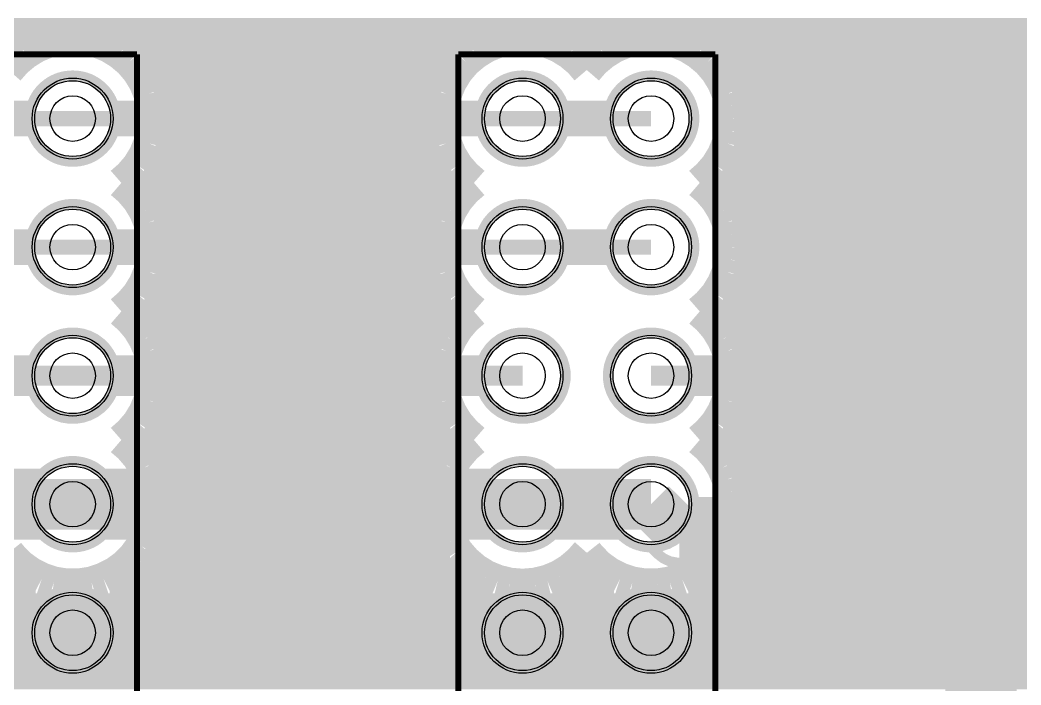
# Model space of a CAD drawing. Extents: x 0 to 3.94, y 0 to 3.94.
# Drawn here: x 2.281 to 3.059, y 2.397 to 2.915 of the extents above; entities that cross this region are included whole.
import ezdxf

# ---------------------------------------------------------------- set-up
doc = ezdxf.new("R2010")
doc.units = 0
for name, color, linetype in [('Bottom', 10, 'CONTINUOUS'), ('Bottom_Mask', 15, 'CONTINUOUS'), ('Drill_Bottom', 12, 'CONTINUOUS'), ('Drill_Top', 11, 'CONTINUOUS'), ('Edge_Bottom', 23, 'CONTINUOUS'), ('Edge_Top', 22, 'CONTINUOUS'), ('Top', 9, 'CONTINUOUS'), ('Top_Mask', 6, 'CONTINUOUS'), ('Top_Silk', 3, 'CONTINUOUS')]:
    doc.layers.add(name, color=color, linetype=linetype)

msp = doc.modelspace()

# ---------------------------------------------------------------- linework, layer by layer
at = {"layer": 'Bottom', "linetype": 'CONTINUOUS', "const_width": 0.025}
for points in [[(0.041, 2.9038), (3.896, 2.9038)], [(2.3118, 2.8998), (2.3216, 2.9006)], [(2.3216, 2.9006), (2.3315, 2.8998)], [(2.6618, 2.8998), (2.6716, 2.9006)], [(2.6716, 2.9006), (2.6815, 2.8998)], [(2.7618, 2.8998), (2.7716, 2.9006)], [(2.7716, 2.9006), (2.7815, 2.8998)], [(2.2848, 2.8886), (2.2932, 2.8938)], [(2.2932, 2.8938), (2.3023, 2.8976)], [(2.3023, 2.8976), (2.3118, 2.8998)], [(2.3315, 2.8998), (2.341, 2.8976)], [(2.341, 2.8976), (2.3501, 2.8938)], [(2.3501, 2.8938), (2.3585, 2.8886)], [(2.6348, 2.8886), (2.6432, 2.8938)], [(2.6432, 2.8938), (2.6523, 2.8976)], [(2.6523, 2.8976), (2.6618, 2.8998)], [(2.6815, 2.8998), (2.691, 2.8976)], [(2.691, 2.8976), (2.7001, 2.8938)], [(2.7001, 2.8938), (2.7085, 2.8886)], [(2.7348, 2.8886), (2.7432, 2.8938)], [(2.7432, 2.8938), (2.7523, 2.8976)], [(2.7523, 2.8976), (2.7618, 2.8998)], [(2.7815, 2.8998), (2.791, 2.8976)], [(2.791, 2.8976), (2.8001, 2.8938)], [(2.8001, 2.8938), (2.8085, 2.8886)], [(2.2773, 2.8823), (2.2848, 2.8886)], [(2.3585, 2.8886), (2.366, 2.8823)], [(2.6273, 2.8823), (2.6348, 2.8886)], [(2.7085, 2.8886), (2.716, 2.8823)], [(2.7273, 2.8823), (2.7348, 2.8886)], [(2.8085, 2.8886), (2.816, 2.8823)], [(2.266, 2.8823), (2.2716, 2.8757)], [(2.2716, 2.8757), (2.2773, 2.8823)], [(2.366, 2.8823), (2.3724, 2.8748)], [(2.3716, 2.8789), (2.6217, 2.8789)], [(2.6209, 2.8748), (2.6273, 2.8823)], [(2.716, 2.8823), (2.7216, 2.8757)], [(2.7216, 2.8757), (2.7273, 2.8823)], [(2.816, 2.8823), (2.8224, 2.8748)], [(2.8216, 2.8789), (3.896, 2.8789)], [(2.3724, 2.8748), (2.3775, 2.8664)], [(2.6158, 2.8664), (2.6209, 2.8748)], [(2.8224, 2.8748), (2.8275, 2.8664)], [(2.3775, 2.8664), (2.3813, 2.8573)], [(2.612, 2.8573), (2.6158, 2.8664)], [(2.8275, 2.8664), (2.8313, 2.8573)], [(2.3813, 2.8573), (2.3836, 2.8477)], [(2.3847, 2.854), (2.6085, 2.854)], [(2.6097, 2.8477), (2.612, 2.8573)], [(2.8313, 2.8573), (2.8336, 2.8477)], [(2.8347, 2.854), (3.896, 2.854)], [(2.3836, 2.8477), (2.3844, 2.8379)], [(2.6089, 2.8379), (2.6097, 2.8477)], [(2.8336, 2.8477), (2.8344, 2.8379)], [(2.3844, 2.8379), (2.3836, 2.8281)], [(2.6097, 2.8281), (2.6089, 2.8379)], [(2.8344, 2.8379), (2.8336, 2.8281)], [(2.3836, 2.8281), (2.3813, 2.8185)], [(2.3862, 2.8292), (2.607, 2.8292)], [(2.612, 2.8185), (2.6097, 2.8281)], [(2.8336, 2.8281), (2.8313, 2.8185)], [(2.8362, 2.8292), (3.896, 2.8292)], [(2.3813, 2.8185), (2.3775, 2.8094)], [(2.6158, 2.8094), (2.612, 2.8185)], [(2.8313, 2.8185), (2.8275, 2.8094)], [(2.3775, 2.8094), (2.3724, 2.801)], [(2.6209, 2.801), (2.6158, 2.8094)], [(2.8275, 2.8094), (2.8224, 2.801)], [(2.3724, 2.801), (2.366, 2.7936)], [(2.3771, 2.8043), (2.6162, 2.8043)], [(2.6273, 2.7936), (2.6209, 2.801)], [(2.8224, 2.801), (2.816, 2.7936)], [(2.8271, 2.8043), (3.896, 2.8043)], [(2.366, 2.7936), (2.3595, 2.7879)], [(2.6338, 2.7879), (2.6273, 2.7936)], [(2.816, 2.7936), (2.8095, 2.7879)], [(2.3595, 2.7879), (2.366, 2.7823)], [(2.6273, 2.7823), (2.6338, 2.7879)], [(2.8095, 2.7879), (2.816, 2.7823)], [(2.366, 2.7823), (2.3724, 2.7748)], [(2.3711, 2.7794), (2.6221, 2.7794)], [(2.6209, 2.7748), (2.6273, 2.7823)], [(2.816, 2.7823), (2.8224, 2.7748)], [(2.8211, 2.7794), (3.896, 2.7794)], [(2.3724, 2.7748), (2.3775, 2.7664)], [(2.6158, 2.7664), (2.6209, 2.7748)], [(2.8224, 2.7748), (2.8275, 2.7664)], [(2.3775, 2.7664), (2.3813, 2.7573)], [(2.612, 2.7573), (2.6158, 2.7664)], [(2.8275, 2.7664), (2.8313, 2.7573)], [(2.3813, 2.7573), (2.3836, 2.7477)], [(2.3846, 2.7546), (2.6087, 2.7546)], [(2.6097, 2.7477), (2.612, 2.7573)], [(2.8313, 2.7573), (2.8336, 2.7477)], [(2.8346, 2.7546), (3.896, 2.7546)], [(2.3836, 2.7477), (2.3844, 2.7379)], [(2.6089, 2.7379), (2.6097, 2.7477)], [(2.8336, 2.7477), (2.8344, 2.7379)], [(2.3844, 2.7379), (2.3836, 2.7281)], [(2.6097, 2.7281), (2.6089, 2.7379)], [(2.8344, 2.7379), (2.8336, 2.7281)], [(2.3863, 2.7297), (2.607, 2.7297)], [(2.8363, 2.7297), (3.896, 2.7297)], [(2.3836, 2.7281), (2.3813, 2.7185)], [(2.612, 2.7185), (2.6097, 2.7281)], [(2.8336, 2.7281), (2.8313, 2.7185)], [(2.3813, 2.7185), (2.3775, 2.7094)], [(2.6158, 2.7094), (2.612, 2.7185)], [(2.8313, 2.7185), (2.8275, 2.7094)], [(2.3775, 2.7094), (2.3724, 2.701)], [(2.6209, 2.701), (2.6158, 2.7094)], [(2.8275, 2.7094), (2.8224, 2.701)], [(2.3724, 2.701), (2.366, 2.6936)], [(2.3774, 2.7048), (2.6159, 2.7048)], [(2.6273, 2.6936), (2.6209, 2.701)], [(2.8224, 2.701), (2.816, 2.6936)], [(2.8274, 2.7048), (3.896, 2.7048)], [(2.366, 2.6936), (2.3595, 2.6879)], [(2.6338, 2.6879), (2.6273, 2.6936)], [(2.816, 2.6936), (2.8095, 2.6879)], [(2.3595, 2.6879), (2.366, 2.6823)], [(2.366, 2.6823), (2.3724, 2.6748)], [(2.6209, 2.6748), (2.6273, 2.6823)], [(2.6273, 2.6823), (2.6338, 2.6879)], [(2.8095, 2.6879), (2.816, 2.6823)], [(2.816, 2.6823), (2.8224, 2.6748)], [(2.3707, 2.68), (2.6226, 2.68)], [(2.3724, 2.6748), (2.3775, 2.6664)], [(2.6158, 2.6664), (2.6209, 2.6748)], [(2.8207, 2.68), (3.896, 2.68)], [(2.8224, 2.6748), (2.8275, 2.6664)], [(2.3775, 2.6664), (2.3813, 2.6573)], [(2.612, 2.6573), (2.6158, 2.6664)], [(2.8275, 2.6664), (2.8313, 2.6573)], [(2.3813, 2.6573), (2.3836, 2.6477)], [(2.3845, 2.6551), (2.6088, 2.6551)], [(2.6097, 2.6477), (2.612, 2.6573)], [(2.8313, 2.6573), (2.8336, 2.6477)], [(2.8344, 2.6551), (3.896, 2.6551)], [(2.3836, 2.6477), (2.3844, 2.6379)], [(2.6089, 2.6379), (2.6097, 2.6477)], [(2.8336, 2.6477), (2.8344, 2.6379)], [(2.3844, 2.6379), (2.3836, 2.6281)], [(2.6097, 2.6281), (2.6089, 2.6379)], [(2.8344, 2.6379), (2.8336, 2.6281)], [(2.3836, 2.6281), (2.3813, 2.6185)], [(2.3864, 2.6302), (2.6069, 2.6302)], [(2.612, 2.6185), (2.6097, 2.6281)], [(2.8336, 2.6281), (2.8313, 2.6185)], [(2.8364, 2.6302), (3.896, 2.6302)], [(2.3813, 2.6185), (2.3775, 2.6094)], [(2.6158, 2.6094), (2.612, 2.6185)], [(2.8313, 2.6185), (2.8275, 2.6094)], [(2.3775, 2.6094), (2.3724, 2.601)], [(2.3777, 2.6053), (2.6155, 2.6053)], [(2.6209, 2.601), (2.6158, 2.6094)], [(2.8275, 2.6094), (2.8224, 2.601)], [(2.8277, 2.6053), (3.896, 2.6053)], [(2.3724, 2.601), (2.366, 2.5936)], [(2.6273, 2.5936), (2.6209, 2.601)], [(2.8224, 2.601), (2.816, 2.5936)], [(2.366, 2.5936), (2.3595, 2.5879)], [(2.6338, 2.5879), (2.6273, 2.5936)], [(2.816, 2.5936), (2.8095, 2.5879)], [(2.3595, 2.5879), (2.366, 2.5823)], [(2.366, 2.5823), (2.3724, 2.5748)], [(2.6209, 2.5748), (2.6273, 2.5823)], [(2.6273, 2.5823), (2.6338, 2.5879)], [(2.8095, 2.5879), (2.816, 2.5823)], [(2.816, 2.5823), (2.8224, 2.5748)], [(2.3702, 2.5805), (2.6231, 2.5805)], [(2.3724, 2.5748), (2.3775, 2.5664)], [(2.6158, 2.5664), (2.6209, 2.5748)], [(2.8202, 2.5805), (3.6701, 2.5805)], [(2.8224, 2.5748), (2.8275, 2.5664)], [(2.3775, 2.5664), (2.3813, 2.5573)], [(2.612, 2.5573), (2.6158, 2.5664)], [(2.8275, 2.5664), (2.8313, 2.5573)], [(2.3813, 2.5573), (2.3836, 2.5477)], [(2.3843, 2.5556), (2.609, 2.5556)], [(2.6097, 2.5477), (2.612, 2.5573)], [(2.8313, 2.5573), (2.8336, 2.5477)], [(2.8343, 2.5556), (3.644, 2.5556)], [(2.3836, 2.5477), (2.3844, 2.5379)], [(2.6089, 2.5379), (2.6097, 2.5477)], [(2.8336, 2.5477), (2.8344, 2.5379)], [(2.3844, 2.5379), (2.3842, 2.533)], [(2.6097, 2.5281), (2.6089, 2.5379)], [(2.8344, 2.5379), (2.8342, 2.533)], [(2.3842, 2.533), (2.3826, 2.5233)], [(2.3864, 2.5307), (2.6069, 2.5307)], [(2.612, 2.5185), (2.6097, 2.5281)], [(2.8342, 2.533), (2.8326, 2.5233)], [(2.8365, 2.5307), (3.6316, 2.5307)], [(2.3826, 2.5233), (2.3796, 2.5139)], [(2.8326, 2.5233), (2.8296, 2.5139)], [(2.3796, 2.5139), (2.3751, 2.5051)], [(2.6158, 2.5094), (2.612, 2.5185)], [(2.8296, 2.5139), (2.8251, 2.5051)], [(2.3751, 2.5051), (2.3693, 2.4972)], [(2.3781, 2.5059), (2.6152, 2.5059)], [(2.6209, 2.501), (2.6158, 2.5094)], [(2.8251, 2.5051), (2.8193, 2.4972)], [(2.8281, 2.5059), (3.6272, 2.5059)], [(2.2717, 2.5001), (2.266, 2.4936)], [(2.274, 2.4972), (2.2717, 2.5001)], [(2.2809, 2.4902), (2.274, 2.4972)], [(2.3693, 2.4972), (2.3624, 2.4902)], [(2.6273, 2.4936), (2.6209, 2.501)], [(2.7217, 2.5001), (2.716, 2.4936)], [(2.724, 2.4972), (2.7217, 2.5001)], [(2.7309, 2.4902), (2.724, 2.4972)], [(2.8193, 2.4972), (2.8124, 2.4902)], [(2.2889, 2.4844), (2.2809, 2.4902)], [(2.3624, 2.4902), (2.3544, 2.4844)], [(2.6348, 2.4872), (2.6273, 2.4936)], [(2.716, 2.4936), (2.7085, 2.4872)], [(2.7389, 2.4844), (2.7309, 2.4902)], [(2.8124, 2.4902), (2.8044, 2.4844)], [(2.2505, 2.481), (2.2928, 2.481)], [(2.2976, 2.48), (2.2889, 2.4844)], [(2.307, 2.4769), (2.2976, 2.48)], [(2.3456, 2.48), (2.3363, 2.4769)], [(2.3544, 2.4844), (2.3456, 2.48)], [(2.3505, 2.481), (2.6428, 2.481)], [(2.6432, 2.482), (2.6348, 2.4872)], [(2.6523, 2.4783), (2.6432, 2.482)], [(2.7001, 2.482), (2.691, 2.4783)], [(2.7085, 2.4872), (2.7001, 2.482)], [(2.7005, 2.481), (2.7428, 2.481)], [(2.7476, 2.48), (2.7389, 2.4844)], [(2.757, 2.4769), (2.7476, 2.48)], [(2.7956, 2.48), (2.7863, 2.4769)], [(2.8044, 2.4844), (2.7956, 2.48)], [(2.8005, 2.481), (3.6297, 2.481)], [(2.3167, 2.4754), (2.307, 2.4769)], [(2.3266, 2.4754), (2.3167, 2.4754)], [(2.3363, 2.4769), (2.3266, 2.4754)], [(2.6618, 2.476), (2.6523, 2.4783)], [(2.6716, 2.4752), (2.6618, 2.476)], [(2.6815, 2.476), (2.6716, 2.4752)], [(2.691, 2.4783), (2.6815, 2.476)], [(2.7667, 2.4754), (2.757, 2.4769)], [(2.7766, 2.4754), (2.7667, 2.4754)], [(2.7863, 2.4769), (2.7766, 2.4754)], [(0.041, 2.4561), (3.6397, 2.4561)], [(0.041, 2.4313), (3.6608, 2.4313)], [(0.041, 2.4064), (3.896, 2.4064)]]:
    msp.add_lwpolyline(points, dxfattribs=at)
at = {"layer": 'Bottom'}
for centre in [(2.3216, 2.8379), (2.6716, 2.8379), (2.7716, 2.8379), (2.3216, 2.7379), (2.6716, 2.7379), (2.7716, 2.7379), (2.3216, 2.6379), (2.6716, 2.6379), (2.7716, 2.6379), (2.3216, 2.5379), (2.6716, 2.5379), (2.7716, 2.5379), (2.3216, 2.4379), (2.6716, 2.4379), (2.7716, 2.4379)]:
    msp.add_circle(centre, 0.0295, dxfattribs=at)
at = {"layer": 'Bottom_Mask'}
for centre in [(2.3216, 2.8379), (2.6716, 2.8379), (2.7716, 2.8379), (2.3216, 2.7379), (2.6716, 2.7379), (2.7716, 2.7379), (2.3216, 2.6379), (2.6716, 2.6379), (2.7716, 2.6379), (2.3216, 2.5379), (2.6716, 2.5379), (2.7716, 2.5379), (2.3216, 2.4379), (2.6716, 2.4379), (2.7716, 2.4379)]:
    msp.add_circle(centre, 0.0315, dxfattribs=at)
at = {"layer": 'Drill_Bottom'}
for centre in [(2.3216, 2.8379), (2.6716, 2.8379), (2.7716, 2.8379), (2.3216, 2.7379), (2.6716, 2.7379), (2.7716, 2.7379), (2.3216, 2.6379), (2.6716, 2.6379), (2.7716, 2.6379), (2.3216, 2.5379), (2.6716, 2.5379), (2.7716, 2.5379), (2.3216, 2.4379), (2.6716, 2.4379), (2.7716, 2.4379)]:
    msp.add_circle(centre, 0.0177, dxfattribs=at)
at = {"layer": 'Drill_Top'}
for centre in [(2.3216, 2.8379), (2.6716, 2.8379), (2.7716, 2.8379), (2.3216, 2.7379), (2.6716, 2.7379), (2.7716, 2.7379), (2.3216, 2.6379), (2.6716, 2.6379), (2.7716, 2.6379), (2.3216, 2.5379), (2.6716, 2.5379), (2.7716, 2.5379), (2.3216, 2.4379), (2.6716, 2.4379), (2.7716, 2.4379)]:
    msp.add_circle(centre, 0.0177, dxfattribs=at)
at = {"layer": 'Edge_Bottom', "linetype": 'CONTINUOUS', "const_width": 0.008}
for points in [[(2.3551, 2.8353), (2.3542, 2.8301), (2.3526, 2.8251), (2.3502, 2.8204), (2.3471, 2.8161), (2.3434, 2.8124), (2.3392, 2.8093), (2.3345, 2.8069), (2.3295, 2.8053), (2.3243, 2.8045), (2.319, 2.8045), (2.3138, 2.8053), (2.3088, 2.8069), (2.3041, 2.8093), (2.2999, 2.8124), (2.2962, 2.8161), (2.2931, 2.8204), (2.2907, 2.8251), (2.289, 2.8301), (2.2882, 2.8353), (2.2882, 2.8405), (2.289, 2.8457), (2.2907, 2.8507), (2.2931, 2.8554), (2.2962, 2.8597), (2.2999, 2.8634), (2.3041, 2.8665), (2.3088, 2.8689), (2.3138, 2.8705), (2.319, 2.8713), (2.3243, 2.8713), (2.3295, 2.8705), (2.3345, 2.8689), (2.3392, 2.8665), (2.3434, 2.8634), (2.3471, 2.8597), (2.3502, 2.8554), (2.3526, 2.8507), (2.3542, 2.8457), (2.3551, 2.8405), (2.3551, 2.8353)], [(2.7051, 2.8353), (2.7042, 2.8301), (2.7026, 2.8251), (2.7002, 2.8204), (2.6971, 2.8161), (2.6934, 2.8124), (2.6892, 2.8093), (2.6845, 2.8069), (2.6795, 2.8053), (2.6743, 2.8045), (2.669, 2.8045), (2.6638, 2.8053), (2.6588, 2.8069), (2.6541, 2.8093), (2.6499, 2.8124), (2.6462, 2.8161), (2.6431, 2.8204), (2.6407, 2.8251), (2.639, 2.8301), (2.6382, 2.8353), (2.6382, 2.8405), (2.639, 2.8457), (2.6407, 2.8507), (2.6431, 2.8554), (2.6462, 2.8597), (2.6499, 2.8634), (2.6541, 2.8665), (2.6588, 2.8689), (2.6638, 2.8705), (2.669, 2.8713), (2.6743, 2.8713), (2.6795, 2.8705), (2.6845, 2.8689), (2.6892, 2.8665), (2.6934, 2.8634), (2.6971, 2.8597), (2.7002, 2.8554), (2.7026, 2.8507), (2.7042, 2.8457), (2.7051, 2.8405), (2.7051, 2.8353)], [(2.8051, 2.8353), (2.8042, 2.8301), (2.8026, 2.8251), (2.8002, 2.8204), (2.7971, 2.8161), (2.7934, 2.8124), (2.7892, 2.8093), (2.7845, 2.8069), (2.7795, 2.8053), (2.7743, 2.8045), (2.769, 2.8045), (2.7638, 2.8053), (2.7588, 2.8069), (2.7541, 2.8093), (2.7499, 2.8124), (2.7462, 2.8161), (2.7431, 2.8204), (2.7407, 2.8251), (2.739, 2.8301), (2.7382, 2.8353), (2.7382, 2.8405), (2.739, 2.8457), (2.7407, 2.8507), (2.7431, 2.8554), (2.7462, 2.8597), (2.7499, 2.8634), (2.7541, 2.8665), (2.7588, 2.8689), (2.7638, 2.8705), (2.769, 2.8713), (2.7743, 2.8713), (2.7795, 2.8705), (2.7845, 2.8689), (2.7892, 2.8665), (2.7934, 2.8634), (2.7971, 2.8597), (2.8002, 2.8554), (2.8026, 2.8507), (2.8042, 2.8457), (2.8051, 2.8405), (2.8051, 2.8353)], [(2.3551, 2.7353), (2.3542, 2.7301), (2.3526, 2.7251), (2.3502, 2.7204), (2.3471, 2.7161), (2.3434, 2.7124), (2.3392, 2.7093), (2.3345, 2.7069), (2.3295, 2.7053), (2.3243, 2.7045), (2.319, 2.7045), (2.3138, 2.7053), (2.3088, 2.7069), (2.3041, 2.7093), (2.2999, 2.7124), (2.2962, 2.7161), (2.2931, 2.7204), (2.2907, 2.7251), (2.289, 2.7301), (2.2882, 2.7353), (2.2882, 2.7405), (2.289, 2.7457), (2.2907, 2.7507), (2.2931, 2.7554), (2.2962, 2.7597), (2.2999, 2.7634), (2.3041, 2.7665), (2.3088, 2.7689), (2.3138, 2.7705), (2.319, 2.7713), (2.3243, 2.7713), (2.3295, 2.7705), (2.3345, 2.7689), (2.3392, 2.7665), (2.3434, 2.7634), (2.3471, 2.7597), (2.3502, 2.7554), (2.3526, 2.7507), (2.3542, 2.7457), (2.3551, 2.7405), (2.3551, 2.7353)], [(2.7051, 2.7353), (2.7042, 2.7301), (2.7026, 2.7251), (2.7002, 2.7204), (2.6971, 2.7161), (2.6934, 2.7124), (2.6892, 2.7093), (2.6845, 2.7069), (2.6795, 2.7053), (2.6743, 2.7045), (2.669, 2.7045), (2.6638, 2.7053), (2.6588, 2.7069), (2.6541, 2.7093), (2.6499, 2.7124), (2.6462, 2.7161), (2.6431, 2.7204), (2.6407, 2.7251), (2.639, 2.7301), (2.6382, 2.7353), (2.6382, 2.7405), (2.639, 2.7457), (2.6407, 2.7507), (2.6431, 2.7554), (2.6462, 2.7597), (2.6499, 2.7634), (2.6541, 2.7665), (2.6588, 2.7689), (2.6638, 2.7705), (2.669, 2.7713), (2.6743, 2.7713), (2.6795, 2.7705), (2.6845, 2.7689), (2.6892, 2.7665), (2.6934, 2.7634), (2.6971, 2.7597), (2.7002, 2.7554), (2.7026, 2.7507), (2.7042, 2.7457), (2.7051, 2.7405), (2.7051, 2.7353)], [(2.8051, 2.7353), (2.8042, 2.7301), (2.8026, 2.7251), (2.8002, 2.7204), (2.7971, 2.7161), (2.7934, 2.7124), (2.7892, 2.7093), (2.7845, 2.7069), (2.7795, 2.7053), (2.7743, 2.7045), (2.769, 2.7045), (2.7638, 2.7053), (2.7588, 2.7069), (2.7541, 2.7093), (2.7499, 2.7124), (2.7462, 2.7161), (2.7431, 2.7204), (2.7407, 2.7251), (2.739, 2.7301), (2.7382, 2.7353), (2.7382, 2.7405), (2.739, 2.7457), (2.7407, 2.7507), (2.7431, 2.7554), (2.7462, 2.7597), (2.7499, 2.7634), (2.7541, 2.7665), (2.7588, 2.7689), (2.7638, 2.7705), (2.769, 2.7713), (2.7743, 2.7713), (2.7795, 2.7705), (2.7845, 2.7689), (2.7892, 2.7665), (2.7934, 2.7634), (2.7971, 2.7597), (2.8002, 2.7554), (2.8026, 2.7507), (2.8042, 2.7457), (2.8051, 2.7405), (2.8051, 2.7353)], [(2.3551, 2.6353), (2.3542, 2.6301), (2.3526, 2.6251), (2.3502, 2.6204), (2.3471, 2.6161), (2.3434, 2.6124), (2.3392, 2.6093), (2.3345, 2.6069), (2.3295, 2.6053), (2.3243, 2.6045), (2.319, 2.6045), (2.3138, 2.6053), (2.3088, 2.6069), (2.3041, 2.6093), (2.2999, 2.6124), (2.2962, 2.6161), (2.2931, 2.6204), (2.2907, 2.6251), (2.289, 2.6301), (2.2882, 2.6353), (2.2882, 2.6405), (2.289, 2.6457), (2.2907, 2.6507), (2.2931, 2.6554), (2.2962, 2.6597), (2.2999, 2.6634), (2.3041, 2.6665), (2.3088, 2.6689), (2.3138, 2.6705), (2.319, 2.6713), (2.3243, 2.6713), (2.3295, 2.6705), (2.3345, 2.6689), (2.3392, 2.6665), (2.3434, 2.6634), (2.3471, 2.6597), (2.3502, 2.6554), (2.3526, 2.6507), (2.3542, 2.6457), (2.3551, 2.6405), (2.3551, 2.6353)], [(2.7051, 2.6353), (2.7042, 2.6301), (2.7026, 2.6251), (2.7002, 2.6204), (2.6971, 2.6161), (2.6934, 2.6124), (2.6892, 2.6093), (2.6845, 2.6069), (2.6795, 2.6053), (2.6743, 2.6045), (2.669, 2.6045), (2.6638, 2.6053), (2.6588, 2.6069), (2.6541, 2.6093), (2.6499, 2.6124), (2.6462, 2.6161), (2.6431, 2.6204), (2.6407, 2.6251), (2.639, 2.6301), (2.6382, 2.6353), (2.6382, 2.6405), (2.639, 2.6457), (2.6407, 2.6507), (2.6431, 2.6554), (2.6462, 2.6597), (2.6499, 2.6634), (2.6541, 2.6665), (2.6588, 2.6689), (2.6638, 2.6705), (2.669, 2.6713), (2.6743, 2.6713), (2.6795, 2.6705), (2.6845, 2.6689), (2.6892, 2.6665), (2.6934, 2.6634), (2.6971, 2.6597), (2.7002, 2.6554), (2.7026, 2.6507), (2.7042, 2.6457), (2.7051, 2.6405), (2.7051, 2.6353)], [(2.8051, 2.6353), (2.8042, 2.6301), (2.8026, 2.6251), (2.8002, 2.6204), (2.7971, 2.6161), (2.7934, 2.6124), (2.7892, 2.6093), (2.7845, 2.6069), (2.7795, 2.6053), (2.7743, 2.6045), (2.769, 2.6045), (2.7638, 2.6053), (2.7588, 2.6069), (2.7541, 2.6093), (2.7499, 2.6124), (2.7462, 2.6161), (2.7431, 2.6204), (2.7407, 2.6251), (2.739, 2.6301), (2.7382, 2.6353), (2.7382, 2.6405), (2.739, 2.6457), (2.7407, 2.6507), (2.7431, 2.6554), (2.7462, 2.6597), (2.7499, 2.6634), (2.7541, 2.6665), (2.7588, 2.6689), (2.7638, 2.6705), (2.769, 2.6713), (2.7743, 2.6713), (2.7795, 2.6705), (2.7845, 2.6689), (2.7892, 2.6665), (2.7934, 2.6634), (2.7971, 2.6597), (2.8002, 2.6554), (2.8026, 2.6507), (2.8042, 2.6457), (2.8051, 2.6405), (2.8051, 2.6353)], [(2.3551, 2.5353), (2.3542, 2.5301), (2.3526, 2.5251), (2.3502, 2.5204), (2.3471, 2.5161), (2.3434, 2.5124), (2.3392, 2.5093), (2.3345, 2.5069), (2.3295, 2.5053), (2.3243, 2.5045), (2.319, 2.5045), (2.3138, 2.5053), (2.3088, 2.5069), (2.3041, 2.5093), (2.2999, 2.5124), (2.2962, 2.5161), (2.2931, 2.5204), (2.2907, 2.5251), (2.289, 2.5301), (2.2882, 2.5353), (2.2882, 2.5405), (2.289, 2.5457), (2.2907, 2.5507), (2.2931, 2.5554), (2.2962, 2.5597), (2.2999, 2.5634), (2.3041, 2.5665), (2.3088, 2.5689), (2.3138, 2.5705), (2.319, 2.5713), (2.3243, 2.5713), (2.3295, 2.5705), (2.3345, 2.5689), (2.3392, 2.5665), (2.3434, 2.5634), (2.3471, 2.5597), (2.3502, 2.5554), (2.3526, 2.5507), (2.3542, 2.5457), (2.3551, 2.5405), (2.3551, 2.5353)], [(2.7051, 2.5353), (2.7042, 2.5301), (2.7026, 2.5251), (2.7002, 2.5204), (2.6971, 2.5161), (2.6934, 2.5124), (2.6892, 2.5093), (2.6845, 2.5069), (2.6795, 2.5053), (2.6743, 2.5045), (2.669, 2.5045), (2.6638, 2.5053), (2.6588, 2.5069), (2.6541, 2.5093), (2.6499, 2.5124), (2.6462, 2.5161), (2.6431, 2.5204), (2.6407, 2.5251), (2.639, 2.5301), (2.6382, 2.5353), (2.6382, 2.5405), (2.639, 2.5457), (2.6407, 2.5507), (2.6431, 2.5554), (2.6462, 2.5597), (2.6499, 2.5634), (2.6541, 2.5665), (2.6588, 2.5689), (2.6638, 2.5705), (2.669, 2.5713), (2.6743, 2.5713), (2.6795, 2.5705), (2.6845, 2.5689), (2.6892, 2.5665), (2.6934, 2.5634), (2.6971, 2.5597), (2.7002, 2.5554), (2.7026, 2.5507), (2.7042, 2.5457), (2.7051, 2.5405), (2.7051, 2.5353)], [(2.8051, 2.5353), (2.8042, 2.5301), (2.8026, 2.5251), (2.8002, 2.5204), (2.7971, 2.5161), (2.7934, 2.5124), (2.7892, 2.5093), (2.7845, 2.5069), (2.7795, 2.5053), (2.7743, 2.5045), (2.769, 2.5045), (2.7638, 2.5053), (2.7588, 2.5069), (2.7541, 2.5093), (2.7499, 2.5124), (2.7462, 2.5161), (2.7431, 2.5204), (2.7407, 2.5251), (2.739, 2.5301), (2.7382, 2.5353), (2.7382, 2.5405), (2.739, 2.5457), (2.7407, 2.5507), (2.7431, 2.5554), (2.7462, 2.5597), (2.7499, 2.5634), (2.7541, 2.5665), (2.7588, 2.5689), (2.7638, 2.5705), (2.769, 2.5713), (2.7743, 2.5713), (2.7795, 2.5705), (2.7845, 2.5689), (2.7892, 2.5665), (2.7934, 2.5634), (2.7971, 2.5597), (2.8002, 2.5554), (2.8026, 2.5507), (2.8042, 2.5457), (2.8051, 2.5405), (2.8051, 2.5353)], [(2.3551, 2.4353), (2.3542, 2.4301), (2.3526, 2.4251), (2.3502, 2.4204), (2.3471, 2.4161), (2.3434, 2.4124), (2.3392, 2.4093), (2.3345, 2.4069), (2.3295, 2.4053), (2.3243, 2.4045), (2.319, 2.4045), (2.3138, 2.4053), (2.3088, 2.4069), (2.3041, 2.4093), (2.2999, 2.4124), (2.2962, 2.4161), (2.2931, 2.4204), (2.2907, 2.4251), (2.289, 2.4301), (2.2882, 2.4353), (2.2882, 2.4405), (2.289, 2.4457), (2.2907, 2.4507), (2.2931, 2.4554), (2.2962, 2.4597), (2.2999, 2.4634), (2.3041, 2.4665), (2.3088, 2.4689), (2.3138, 2.4705), (2.319, 2.4713), (2.3243, 2.4713), (2.3295, 2.4705), (2.3345, 2.4689), (2.3392, 2.4665), (2.3434, 2.4634), (2.3471, 2.4597), (2.3502, 2.4554), (2.3526, 2.4507), (2.3542, 2.4457), (2.3551, 2.4405), (2.3551, 2.4353)], [(2.7051, 2.4353), (2.7042, 2.4301), (2.7026, 2.4251), (2.7002, 2.4204), (2.6971, 2.4161), (2.6934, 2.4124), (2.6892, 2.4093), (2.6845, 2.4069), (2.6795, 2.4053), (2.6743, 2.4045), (2.669, 2.4045), (2.6638, 2.4053), (2.6588, 2.4069), (2.6541, 2.4093), (2.6499, 2.4124), (2.6462, 2.4161), (2.6431, 2.4204), (2.6407, 2.4251), (2.639, 2.4301), (2.6382, 2.4353), (2.6382, 2.4405), (2.639, 2.4457), (2.6407, 2.4507), (2.6431, 2.4554), (2.6462, 2.4597), (2.6499, 2.4634), (2.6541, 2.4665), (2.6588, 2.4689), (2.6638, 2.4705), (2.669, 2.4713), (2.6743, 2.4713), (2.6795, 2.4705), (2.6845, 2.4689), (2.6892, 2.4665), (2.6934, 2.4634), (2.6971, 2.4597), (2.7002, 2.4554), (2.7026, 2.4507), (2.7042, 2.4457), (2.7051, 2.4405), (2.7051, 2.4353)], [(2.8051, 2.4353), (2.8042, 2.4301), (2.8026, 2.4251), (2.8002, 2.4204), (2.7971, 2.4161), (2.7934, 2.4124), (2.7892, 2.4093), (2.7845, 2.4069), (2.7795, 2.4053), (2.7743, 2.4045), (2.769, 2.4045), (2.7638, 2.4053), (2.7588, 2.4069), (2.7541, 2.4093), (2.7499, 2.4124), (2.7462, 2.4161), (2.7431, 2.4204), (2.7407, 2.4251), (2.739, 2.4301), (2.7382, 2.4353), (2.7382, 2.4405), (2.739, 2.4457), (2.7407, 2.4507), (2.7431, 2.4554), (2.7462, 2.4597), (2.7499, 2.4634), (2.7541, 2.4665), (2.7588, 2.4689), (2.7638, 2.4705), (2.769, 2.4713), (2.7743, 2.4713), (2.7795, 2.4705), (2.7845, 2.4689), (2.7892, 2.4665), (2.7934, 2.4634), (2.7971, 2.4597), (2.8002, 2.4554), (2.8026, 2.4507), (2.8042, 2.4457), (2.8051, 2.4405), (2.8051, 2.4353)]]:
    msp.add_lwpolyline(points, dxfattribs=at)
at = {"layer": 'Edge_Top', "linetype": 'CONTINUOUS', "const_width": 0.008}
for points in [[(2.2537, 2.8478), (2.2896, 2.8478), (2.2918, 2.8531), (2.2945, 2.8576), (2.2979, 2.8616), (2.3019, 2.865), (2.3064, 2.8678), (2.3113, 2.8698), (2.3164, 2.871), (2.3216, 2.8714), (2.3269, 2.871), (2.332, 2.8698), (2.3369, 2.8678), (2.3413, 2.865), (2.3453, 2.8616), (2.3488, 2.8576), (2.3515, 2.8531), (2.3537, 2.8478), (2.6396, 2.8478), (2.6418, 2.8531), (2.6445, 2.8576), (2.6479, 2.8616), (2.6519, 2.865), (2.6564, 2.8678), (2.6613, 2.8698), (2.6664, 2.871), (2.6716, 2.8714), (2.6769, 2.871), (2.682, 2.8698), (2.6869, 2.8678), (2.6913, 2.865), (2.6953, 2.8616), (2.6988, 2.8576), (2.7015, 2.8531), (2.7037, 2.8478), (2.7396, 2.8478), (2.7418, 2.8531), (2.7445, 2.8576), (2.7479, 2.8616), (2.7519, 2.865), (2.7564, 2.8678), (2.7613, 2.8698), (2.7664, 2.871), (2.7716, 2.8714), (2.7769, 2.871), (2.782, 2.8698), (2.7869, 2.8678), (2.7913, 2.865), (2.7953, 2.8616), (2.7988, 2.8576), (2.8015, 2.8531), (2.8035, 2.8483), (2.8048, 2.8432), (2.8052, 2.8379), (2.8048, 2.8327), (2.8035, 2.8276), (2.8015, 2.8227), (2.7988, 2.8182), (2.7953, 2.8142), (2.7913, 2.8108), (2.7869, 2.808), (2.782, 2.806), (2.7769, 2.8048), (2.7716, 2.8044), (2.7664, 2.8048), (2.7613, 2.806), (2.7564, 2.808), (2.7519, 2.8108), (2.7479, 2.8142), (2.7445, 2.8182), (2.7418, 2.8227), (2.7396, 2.828), (2.7037, 2.828), (2.7015, 2.8227), (2.6988, 2.8182), (2.6953, 2.8142), (2.6913, 2.8108), (2.6869, 2.808), (2.682, 2.806), (2.6769, 2.8048), (2.6716, 2.8044), (2.6664, 2.8048), (2.6613, 2.806), (2.6564, 2.808), (2.6519, 2.8108), (2.6479, 2.8142), (2.6445, 2.8182), (2.6418, 2.8227), (2.6396, 2.828), (2.3537, 2.828), (2.3515, 2.8227), (2.3488, 2.8182), (2.3453, 2.8142), (2.3413, 2.8108), (2.3369, 2.808), (2.332, 2.806), (2.3269, 2.8048), (2.3216, 2.8044), (2.3164, 2.8048), (2.3113, 2.806), (2.3064, 2.808), (2.3019, 2.8108), (2.2979, 2.8142), (2.2945, 2.8182), (2.2918, 2.8227), (2.2896, 2.828), (2.2537, 2.828)], [(2.2537, 2.7478), (2.2896, 2.7478), (2.2918, 2.7531), (2.2945, 2.7576), (2.2979, 2.7616), (2.3019, 2.765), (2.3064, 2.7678), (2.3113, 2.7698), (2.3164, 2.771), (2.3216, 2.7714), (2.3269, 2.771), (2.332, 2.7698), (2.3369, 2.7678), (2.3413, 2.765), (2.3453, 2.7616), (2.3488, 2.7576), (2.3515, 2.7531), (2.3537, 2.7478), (2.6396, 2.7478), (2.6418, 2.7531), (2.6445, 2.7576), (2.6479, 2.7616), (2.6519, 2.765), (2.6564, 2.7678), (2.6613, 2.7698), (2.6664, 2.771), (2.6716, 2.7714), (2.6769, 2.771), (2.682, 2.7698), (2.6869, 2.7678), (2.6913, 2.765), (2.6953, 2.7616), (2.6988, 2.7576), (2.7015, 2.7531), (2.7037, 2.7478), (2.7396, 2.7478), (2.7418, 2.7531), (2.7445, 2.7576), (2.7479, 2.7616), (2.7519, 2.765), (2.7564, 2.7678), (2.7613, 2.7698), (2.7664, 2.771), (2.7716, 2.7714), (2.7769, 2.771), (2.782, 2.7698), (2.7869, 2.7678), (2.7913, 2.765), (2.7953, 2.7616), (2.7988, 2.7576), (2.8015, 2.7531), (2.8035, 2.7483), (2.8048, 2.7432), (2.8052, 2.7379), (2.8048, 2.7327), (2.8035, 2.7276), (2.8015, 2.7227), (2.7988, 2.7182), (2.7953, 2.7142), (2.7913, 2.7108), (2.7869, 2.708), (2.782, 2.706), (2.7769, 2.7048), (2.7716, 2.7044), (2.7664, 2.7048), (2.7613, 2.706), (2.7564, 2.708), (2.7519, 2.7108), (2.7479, 2.7142), (2.7445, 2.7182), (2.7418, 2.7227), (2.7396, 2.728), (2.7037, 2.728), (2.7015, 2.7227), (2.6988, 2.7182), (2.6953, 2.7142), (2.6913, 2.7108), (2.6869, 2.708), (2.682, 2.706), (2.6769, 2.7048), (2.6716, 2.7044), (2.6664, 2.7048), (2.6613, 2.706), (2.6564, 2.708), (2.6519, 2.7108), (2.6479, 2.7142), (2.6445, 2.7182), (2.6418, 2.7227), (2.6396, 2.728), (2.3537, 2.728), (2.3515, 2.7227), (2.3488, 2.7182), (2.3453, 2.7142), (2.3413, 2.7108), (2.3369, 2.708), (2.332, 2.706), (2.3269, 2.7048), (2.3216, 2.7044), (2.3164, 2.7048), (2.3113, 2.706), (2.3064, 2.708), (2.3019, 2.7108), (2.2979, 2.7142), (2.2945, 2.7182), (2.2918, 2.7227), (2.2896, 2.728), (2.2537, 2.728)], [(2.253, 2.6498), (2.2903, 2.6498), (2.2931, 2.6554), (2.2962, 2.6597), (2.2999, 2.6634), (2.3041, 2.6665), (2.3088, 2.6689), (2.3138, 2.6705), (2.319, 2.6713), (2.3243, 2.6713), (2.3295, 2.6705), (2.3345, 2.6689), (2.3392, 2.6665), (2.3434, 2.6634), (2.3471, 2.6597), (2.3502, 2.6554), (2.353, 2.6498), (2.6403, 2.6498), (2.6431, 2.6554), (2.6462, 2.6597), (2.6499, 2.6634), (2.6541, 2.6665), (2.6588, 2.6689), (2.6638, 2.6705), (2.669, 2.6713), (2.6743, 2.6713), (2.6795, 2.6705), (2.6845, 2.6689), (2.6892, 2.6665), (2.6934, 2.6634), (2.6971, 2.6597), (2.7002, 2.6554), (2.7026, 2.6507), (2.7042, 2.6457), (2.7051, 2.6405), (2.7051, 2.6353), (2.7042, 2.6301), (2.7026, 2.6251), (2.7002, 2.6204), (2.6971, 2.6161), (2.6934, 2.6124), (2.6892, 2.6093), (2.6845, 2.6069), (2.6795, 2.6053), (2.6743, 2.6045), (2.669, 2.6045), (2.6638, 2.6053), (2.6588, 2.6069), (2.6541, 2.6093), (2.6499, 2.6124), (2.6462, 2.6161), (2.6431, 2.6204), (2.6403, 2.626), (2.353, 2.626), (2.3502, 2.6204), (2.3471, 2.6161), (2.3434, 2.6124), (2.3392, 2.6093), (2.3345, 2.6069), (2.3295, 2.6053), (2.3243, 2.6045), (2.319, 2.6045), (2.3138, 2.6053), (2.3088, 2.6069), (2.3041, 2.6093), (2.2999, 2.6124), (2.2962, 2.6161), (2.2931, 2.6204), (2.2903, 2.626), (2.253, 2.626)], [(3.0657, 2.626), (2.803, 2.626), (2.8002, 2.6204), (2.7971, 2.6161), (2.7934, 2.6124), (2.7892, 2.6093), (2.7845, 2.6069), (2.7795, 2.6053), (2.7743, 2.6045), (2.769, 2.6045), (2.7638, 2.6053), (2.7588, 2.6069), (2.7541, 2.6093), (2.7499, 2.6124), (2.7462, 2.6161), (2.7431, 2.6204), (2.7407, 2.6251), (2.739, 2.6301), (2.7382, 2.6353), (2.7382, 2.6405), (2.739, 2.6457), (2.7407, 2.6507), (2.7431, 2.6554), (2.7462, 2.6597), (2.7499, 2.6634), (2.7541, 2.6665), (2.7588, 2.6689), (2.7638, 2.6705), (2.769, 2.6713), (2.7743, 2.6713), (2.7795, 2.6705), (2.7845, 2.6689), (2.7892, 2.6665), (2.7934, 2.6634), (2.7971, 2.6597), (2.8002, 2.6554), (2.803, 2.6498), (3.0725, 2.6496)], [(2.2454, 2.5616), (2.2979, 2.5616), (2.3019, 2.565), (2.3064, 2.5678), (2.3113, 2.5698), (2.3164, 2.571), (2.3216, 2.5714), (2.3269, 2.571), (2.332, 2.5698), (2.3369, 2.5678), (2.3413, 2.565), (2.3454, 2.5616), (2.6479, 2.5616), (2.6519, 2.565), (2.6564, 2.5678), (2.6613, 2.5698), (2.6664, 2.571), (2.6716, 2.5714), (2.6769, 2.571), (2.682, 2.5698), (2.6869, 2.5678), (2.6913, 2.565), (2.6954, 2.5616), (2.7479, 2.5616), (2.7519, 2.565), (2.7564, 2.5678), (2.7613, 2.5698), (2.7664, 2.571), (2.7716, 2.5714), (2.7769, 2.571), (2.782, 2.5698), (2.7869, 2.5678), (2.7913, 2.565), (2.7953, 2.5616), (2.7988, 2.5576), (2.8015, 2.5531), (2.8035, 2.5483), (2.8048, 2.5432), (2.8051, 2.5396), (2.9526, 2.5396), (2.9581, 2.5385), (2.9631, 2.5362), (2.9675, 2.5327), (3.0463, 2.4538), (3.0494, 2.4492), (3.0513, 2.4439), (3.052, 2.4384), (3.0519, 2.1025)], [(3.0046, 2.1142), (3.0046, 2.4286), (2.941, 2.4923), (2.7917, 2.4924), (2.7863, 2.4934), (2.7812, 2.4958), (2.7768, 2.4992), (2.7716, 2.5044), (2.7664, 2.5048), (2.7613, 2.506), (2.7564, 2.508), (2.7519, 2.5108), (2.7479, 2.5142), (2.6953, 2.5142), (2.6913, 2.5108), (2.6869, 2.508), (2.682, 2.506), (2.6769, 2.5048), (2.6716, 2.5044), (2.6664, 2.5048), (2.6613, 2.506), (2.6564, 2.508), (2.6519, 2.5108), (2.6479, 2.5142), (2.3453, 2.5142), (2.3413, 2.5108), (2.3369, 2.508), (2.332, 2.506), (2.3269, 2.5048), (2.3216, 2.5044), (2.3164, 2.5048), (2.3113, 2.506), (2.3064, 2.508), (2.3019, 2.5108), (2.2979, 2.5142), (2.2453, 2.5142)], [(2.3551, 2.4353), (2.3542, 2.4301), (2.3526, 2.4251), (2.3502, 2.4204), (2.3471, 2.4161), (2.3434, 2.4124), (2.3392, 2.4093), (2.3345, 2.4069), (2.3295, 2.4053), (2.3243, 2.4045), (2.319, 2.4045), (2.3138, 2.4053), (2.3088, 2.4069), (2.3041, 2.4093), (2.2999, 2.4124), (2.2962, 2.4161), (2.2931, 2.4204), (2.2907, 2.4251), (2.289, 2.4301), (2.2882, 2.4353), (2.2882, 2.4405), (2.289, 2.4457), (2.2907, 2.4507), (2.2931, 2.4554), (2.2962, 2.4597), (2.2999, 2.4634), (2.3041, 2.4665), (2.3088, 2.4689), (2.3138, 2.4705), (2.319, 2.4713), (2.3243, 2.4713), (2.3295, 2.4705), (2.3345, 2.4689), (2.3392, 2.4665), (2.3434, 2.4634), (2.3471, 2.4597), (2.3502, 2.4554), (2.3526, 2.4507), (2.3542, 2.4457), (2.3551, 2.4405), (2.3551, 2.4353)], [(2.7051, 2.4353), (2.7042, 2.4301), (2.7026, 2.4251), (2.7002, 2.4204), (2.6971, 2.4161), (2.6934, 2.4124), (2.6892, 2.4093), (2.6845, 2.4069), (2.6795, 2.4053), (2.6743, 2.4045), (2.669, 2.4045), (2.6638, 2.4053), (2.6588, 2.4069), (2.6541, 2.4093), (2.6499, 2.4124), (2.6462, 2.4161), (2.6431, 2.4204), (2.6407, 2.4251), (2.639, 2.4301), (2.6382, 2.4353), (2.6382, 2.4405), (2.639, 2.4457), (2.6407, 2.4507), (2.6431, 2.4554), (2.6462, 2.4597), (2.6499, 2.4634), (2.6541, 2.4665), (2.6588, 2.4689), (2.6638, 2.4705), (2.669, 2.4713), (2.6743, 2.4713), (2.6795, 2.4705), (2.6845, 2.4689), (2.6892, 2.4665), (2.6934, 2.4634), (2.6971, 2.4597), (2.7002, 2.4554), (2.7026, 2.4507), (2.7042, 2.4457), (2.7051, 2.4405), (2.7051, 2.4353)], [(2.8051, 2.4353), (2.8042, 2.4301), (2.8026, 2.4251), (2.8002, 2.4204), (2.7971, 2.4161), (2.7934, 2.4124), (2.7892, 2.4093), (2.7845, 2.4069), (2.7795, 2.4053), (2.7743, 2.4045), (2.769, 2.4045), (2.7638, 2.4053), (2.7588, 2.4069), (2.7541, 2.4093), (2.7499, 2.4124), (2.7462, 2.4161), (2.7431, 2.4204), (2.7407, 2.4251), (2.739, 2.4301), (2.7382, 2.4353), (2.7382, 2.4405), (2.739, 2.4457), (2.7407, 2.4507), (2.7431, 2.4554), (2.7462, 2.4597), (2.7499, 2.4634), (2.7541, 2.4665), (2.7588, 2.4689), (2.7638, 2.4705), (2.769, 2.4713), (2.7743, 2.4713), (2.7795, 2.4705), (2.7845, 2.4689), (2.7892, 2.4665), (2.7934, 2.4634), (2.7971, 2.4597), (2.8002, 2.4554), (2.8026, 2.4507), (2.8042, 2.4457), (2.8051, 2.4405), (2.8051, 2.4353)]]:
    msp.add_lwpolyline(points, dxfattribs=at)
at = {"layer": 'Top', "linetype": 'CONTINUOUS'}
for points, const_width in [([(2.2216, 2.8379), (2.3216, 2.8379)], 0.0118), ([(2.3216, 2.8379), (2.3216, 2.8379)], 0.0118), ([(2.3216, 2.8379), (2.6716, 2.8379)], 0.0118), ([(2.6716, 2.8379), (2.6716, 2.8379)], 0.0118), ([(2.6716, 2.8379), (2.7716, 2.8379)], 0.0118), ([(2.7716, 2.8379), (2.7716, 2.8379)], 0.0118), ([(2.3216, 2.7379), (2.2216, 2.7379)], 0.0118), ([(2.6716, 2.7379), (2.3216, 2.7379)], 0.0118), ([(2.3216, 2.7379), (2.3216, 2.7379)], 0.0118), ([(2.7716, 2.7379), (2.6716, 2.7379)], 0.0118), ([(2.6716, 2.7379), (2.6716, 2.7379)], 0.0118), ([(2.2216, 2.6379), (2.3216, 2.6379)], 0.0157), ([(2.3216, 2.6379), (2.3216, 2.6379)], 0.0157), ([(2.3216, 2.6379), (2.6716, 2.6379)], 0.0157), ([(2.6716, 2.6379), (2.6716, 2.6379)], 0.0157), ([(3.0707, 2.6379), (2.7716, 2.6379)], 0.0157), ([(2.3216, 2.5379), (2.2216, 2.5379)], 0.0394), ([(2.6716, 2.5379), (2.3216, 2.5379)], 0.0394), ([(2.3216, 2.5379), (2.3216, 2.5379)], 0.0394), ([(2.7716, 2.5379), (2.6716, 2.5379)], 0.0394), ([(2.6716, 2.5379), (2.6716, 2.5379)], 0.0394), ([(2.7936, 2.516), (2.7716, 2.5379)], 0.0394), ([(2.9508, 2.516), (2.7936, 2.516)], 0.0394), ([(3.0283, 2.4384), (2.9508, 2.516)], 0.0394), ([(3.0283, 2.1043), (3.0283, 2.4384)], 0.0394)]:
    msp.add_lwpolyline(points, dxfattribs=dict(at, const_width=const_width))
at = {"layer": 'Top'}
for centre in [(2.3216, 2.8379), (2.6716, 2.8379), (2.7716, 2.8379), (2.3216, 2.7379), (2.6716, 2.7379), (2.7716, 2.7379), (2.3216, 2.6379), (2.6716, 2.6379), (2.7716, 2.6379), (2.3216, 2.5379), (2.6716, 2.5379), (2.7716, 2.5379), (2.3216, 2.4379), (2.6716, 2.4379), (2.7716, 2.4379)]:
    msp.add_circle(centre, 0.0295, dxfattribs=at)
at = {"layer": 'Top_Mask'}
for centre in [(2.3216, 2.8379), (2.6716, 2.8379), (2.7716, 2.8379), (2.3216, 2.7379), (2.6716, 2.7379), (2.7716, 2.7379), (2.3216, 2.6379), (2.6716, 2.6379), (2.7716, 2.6379), (2.3216, 2.5379), (2.6716, 2.5379), (2.7716, 2.5379), (2.3216, 2.4379), (2.6716, 2.4379), (2.7716, 2.4379)]:
    msp.add_circle(centre, 0.0315, dxfattribs=at)
at = {"layer": 'Top_Silk', "linetype": 'CONTINUOUS', "const_width": 0.0047}
for points in [[(2.3716, 2.8879), (2.1716, 2.8879)], [(2.3716, 2.0879), (2.3716, 2.8879)], [(2.8216, 2.8879), (2.6216, 2.8879)], [(2.6216, 2.0879), (2.6216, 2.8879)], [(2.8216, 2.0879), (2.8216, 2.8879)]]:
    msp.add_lwpolyline(points, dxfattribs=at)

doc.saveas('drawing.dxf')
